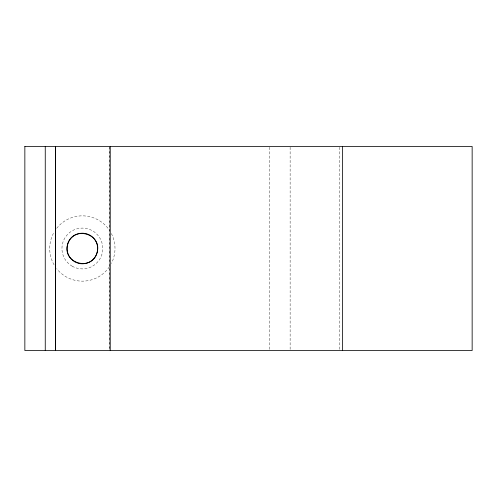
<?xml version="1.0" encoding="UTF-8"?>
<svg xmlns="http://www.w3.org/2000/svg" width="497" height="497" viewBox="0 0 497 497"><rect width="100%" height="100%" fill="white"/><g stroke="black" fill="none" stroke-linecap="round" stroke-linejoin="round"><path stroke-width="0.37" stroke-dasharray="2.48 1.86" d="M339.513 147.242L339.513 349.758M290.13 147.242L290.13 349.758M269.722 147.242L269.722 349.758M111.371 233.528A32.647 32.647 0 0 1 111.371 263.472M109.402 266.796A32.647 32.647 0 0 1 56.695 268.684M54.08 264.826A32.647 32.647 0 0 1 54.08 232.174M56.695 228.316A32.647 32.647 0 0 1 109.402 230.204M109.253 147.242L109.253 349.758L109.253 147.242M72.152 266.175A20.408 20.408 0 0 0 102.761 248.5A20.408 20.408 0 0 0 72.152 230.825A20.408 20.408 0 0 0 72.152 266.175"/><path stroke-width="0.75" d="M45.258 350.528L45.258 146.472M342.483 146.472L342.483 350.528M110.241 146.472L110.241 350.528M24.85 146.472L24.85 350.528L472.15 350.528L472.15 146.472L24.85 146.472M55.459 146.472L55.459 350.528L55.459 146.472M67.573 244.536C62.237 263.677 92.194 271.71 97.139 252.464C102.481 233.323 72.519 225.29 67.573 244.536M74.705 261.751A15.308 15.308 0 0 0 97.66 248.5A15.308 15.308 0 0 0 74.705 235.249A15.308 15.308 0 0 0 74.705 261.751"/></g></svg>
